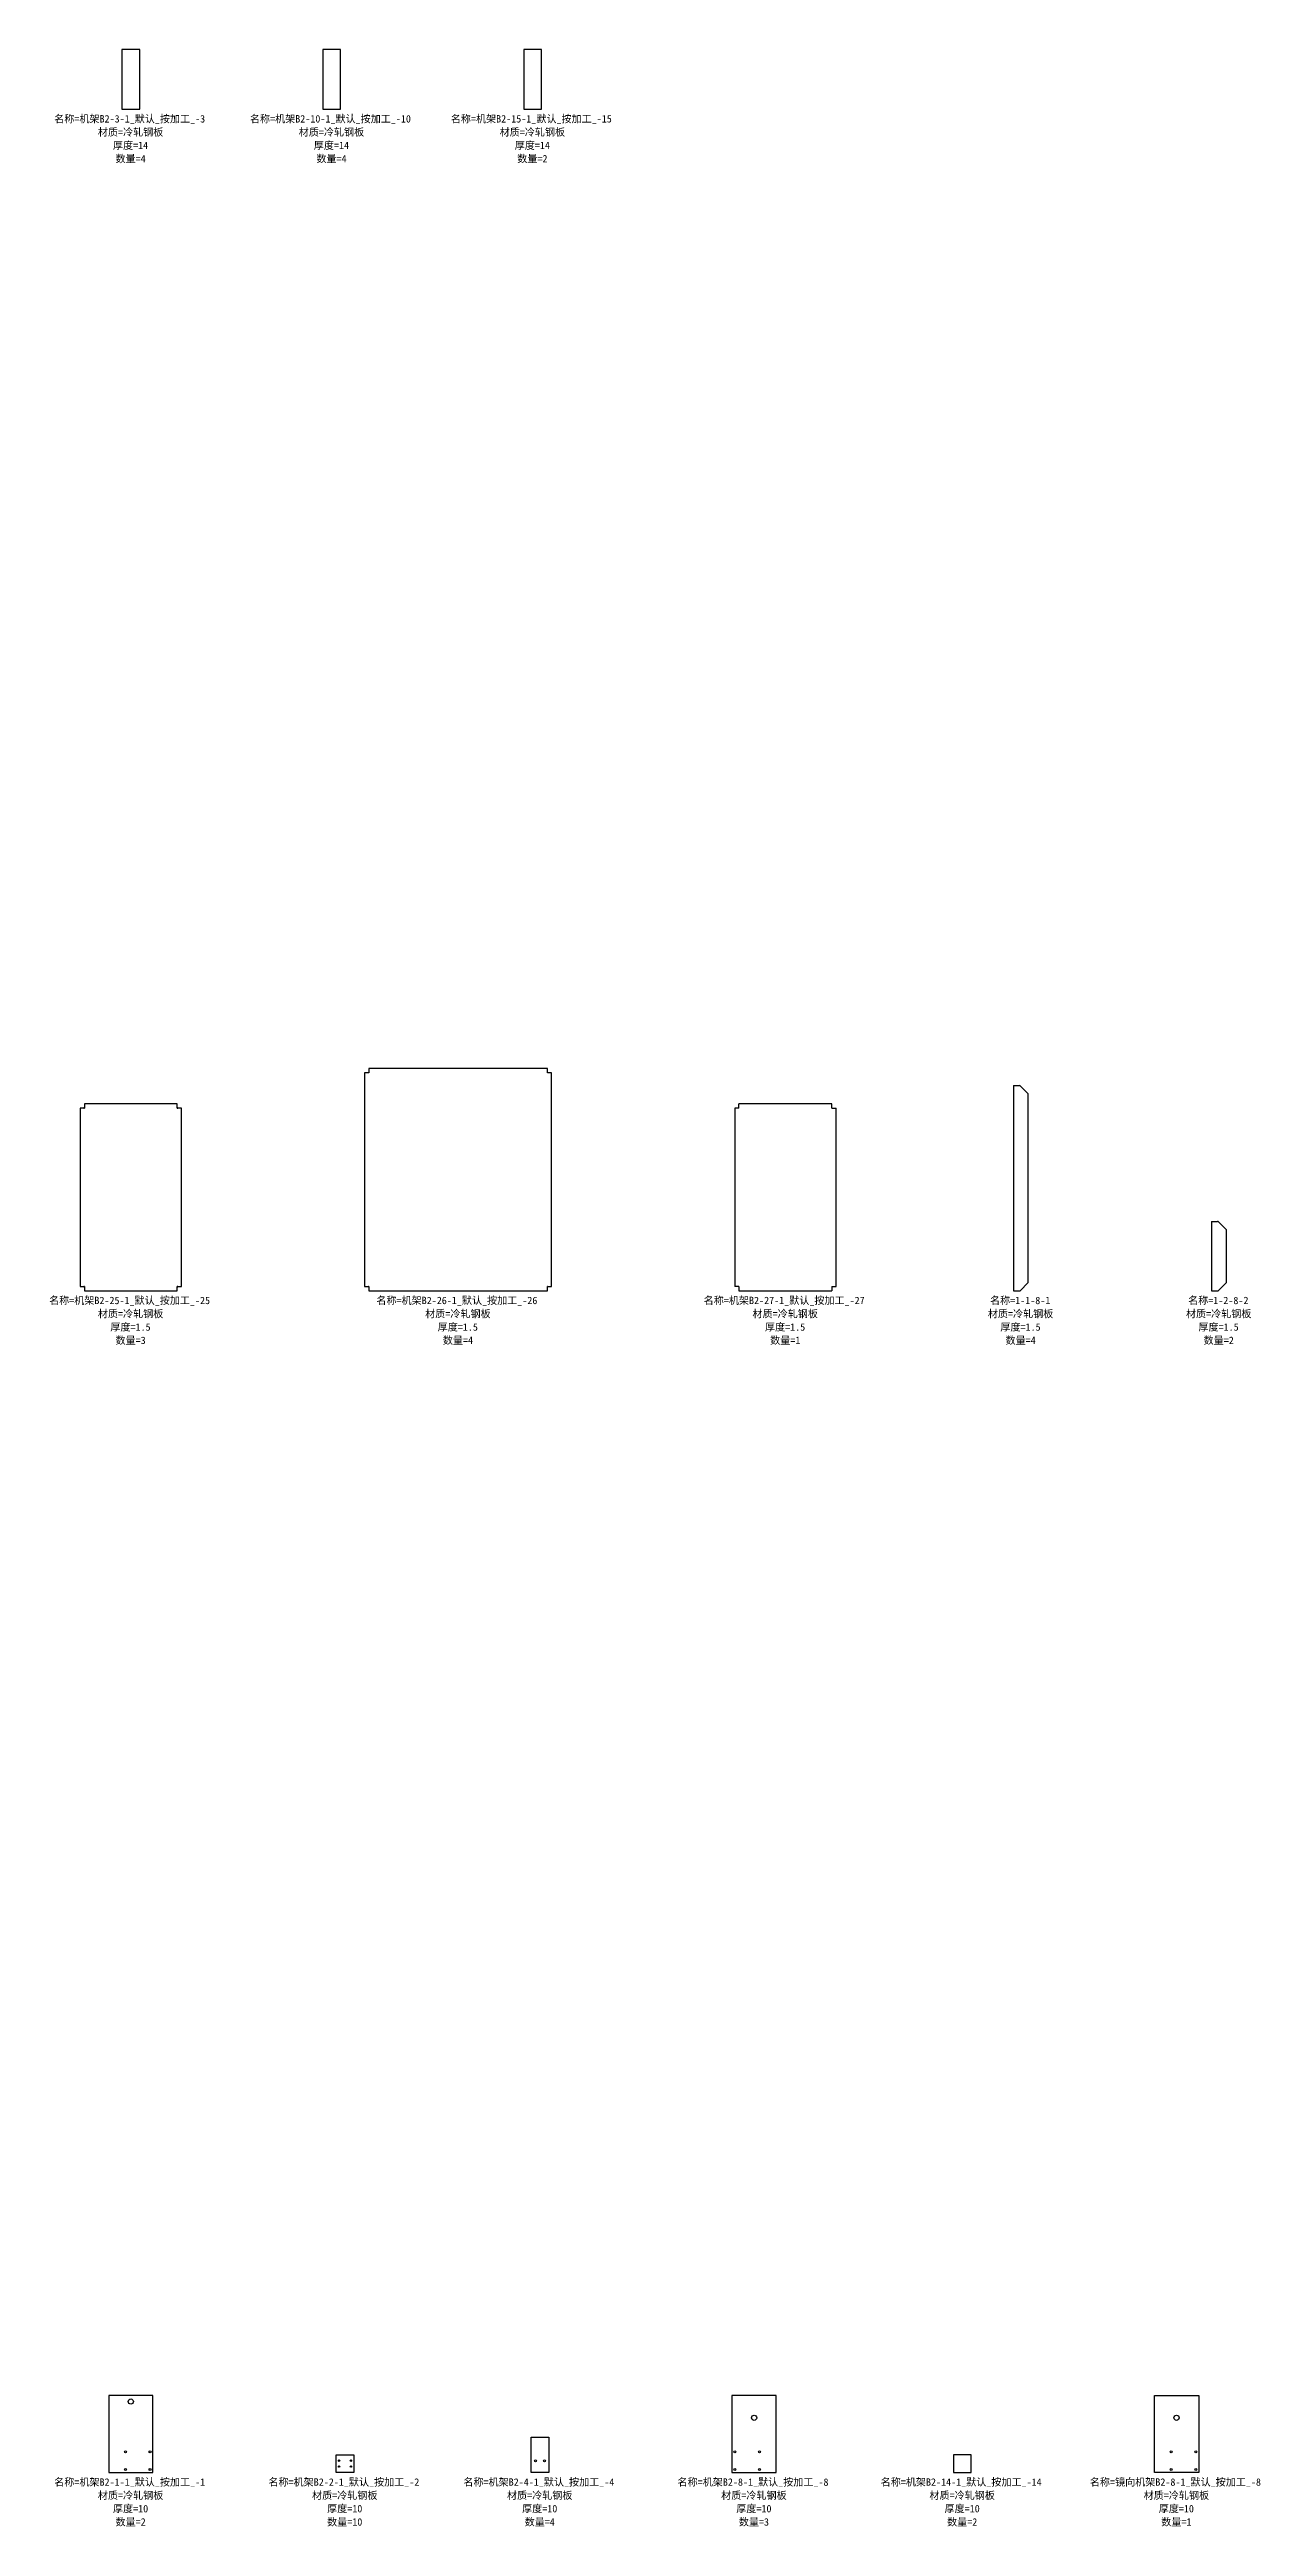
# Model space of a CAD drawing. Header units: millimetres. Extents: x -275 to 8245, y -8183 to 202.
# Drawn here: x -275 to 3824, y -8183 to 202 of the extents above; entities that cross this region are included whole.
import ezdxf

# ---------------------------------------------------------------- set-up
doc = ezdxf.new("R2010")
doc.units = ezdxf.units.MM
doc.layers.add('零件信息', color=131, linetype='Continuous')
doc.styles.add('SLDTEXTSTYLE1', font='', dxfattribs={"bigfont": 'bigfont'})
doc.styles.get('SLDTEXTSTYLE1').set_extended_font_data('宋体')

msp = doc.modelspace()

# ---------------------------------------------------------------- linework, layer by layer
at = {"color": 7, "linetype": 'Continuous', "lineweight": 25}
for p, q in [((-30, 202), (-30, 0)), ((30, 202), (-30, 202)), ((30, 0), (30, 202)), ((710, 202), (650, 202)), ((650, 202), (650, 0)), ((710, 0), (710, 202)), ((1390, 202), (1330, 202)), ((1330, 202), (1330, 0)), ((1390, 0), (1390, 202)), ((-30, 0), (30, 0)), ((650, 0), (710, 0)), ((1330, 0), (1390, 0)), ((791.5, -3261.5), (791.5, -3985.5)), ((805.8, -3261.5), (791.5, -3261.5)), ((804, -3261.3), (804, -3259.5)), ((804, -3259.5), (805.9, -3259.5)), ((804, -3261.3), (805.8, -3261.3)), ((805.8, -3261.3), (805.8, -3261.5)), ((805.9, -3261.2), (805.9, -3259.5)), ((806, -3261.2), (805.9, -3261.2)), ((806, -3247), (806, -3261.2)), ((1410, -3247), (806, -3247)), ((1410, -3261.2), (1410, -3247)), ((1410.2, -3261.2), (1410, -3261.2)), ((1410.2, -3259.5), (1410.2, -3261.2)), ((1410.2, -3259.5), (1412, -3259.5)), ((1410.3, -3261.3), (1412, -3261.3)), ((1410.3, -3261.5), (1410.3, -3261.3)), ((1424.5, -3261.5), (1410.3, -3261.5)), ((1412, -3259.5), (1412, -3261.3)), ((1424.5, -3985.5), (1424.5, -3261.5)), ((2987.5, -3305.4), (3008, -3305.4)), ((2987.5, -3305.4), (2987.5, -4000)), ((3010.5, -3305.7), (3008, -3305.4)), ((3038, -3333.2), (3010.5, -3305.7)), ((3038, -3972.2), (3038, -3333.2)), ((-171.5, -3381.5), (-171.5, -3985.5)), ((-157.3, -3381.5), (-171.5, -3381.5)), ((-159, -3381.3), (-159, -3379.5)), ((-159, -3379.5), (-157.2, -3379.5)), ((-159, -3381.3), (-157.3, -3381.3)), ((-157.3, -3381.3), (-157.3, -3381.5)), ((-157.2, -3381.2), (-157.2, -3379.5)), ((-157, -3381.2), (-157.2, -3381.2)), ((-157, -3367), (-157, -3381.2)), ((157, -3367), (-157, -3367)), ((157, -3381.2), (157, -3367)), ((157.1, -3381.2), (157, -3381.2)), ((157.1, -3379.5), (157.1, -3381.2)), ((157.1, -3379.5), (159, -3379.5)), ((157.2, -3381.3), (159, -3381.3)), ((157.2, -3381.5), (157.2, -3381.3)), ((171.5, -3381.5), (157.2, -3381.5)), ((159, -3379.5), (159, -3381.3)), ((171.5, -3985.5), (171.5, -3381.5)), ((2044.5, -3381.2), (2044.5, -3985.8)), ((2058.7, -3381.2), (2044.5, -3381.2)), ((2058.7, -3381.2), (2058.7, -3367)), ((2373.3, -3367), (2058.7, -3367)), ((2373.3, -3381.2), (2373.3, -3367)), ((2373.3, -3381.2), (2387.5, -3381.2)), ((2387.5, -3985.8), (2387.5, -3381.2)), ((3658, -3765.4), (3678.5, -3765.4)), ((3658, -3765.4), (3658, -4000)), ((3681, -3765.7), (3678.5, -3765.4)), ((3681, -3765.7), (3708.5, -3793.2)), ((3708.5, -3972.2), (3708.5, -3793.2)), ((-171.5, -3985.5), (-157.3, -3985.5)), ((-159, -3987.5), (-159, -3985.6)), ((-157.3, -3985.6), (-159, -3985.6)), ((-157.2, -3987.5), (-159, -3987.5)), ((-157.3, -3985.5), (-157.3, -3985.6)), ((-157.2, -3985.7), (-157, -3985.7)), ((-157.2, -3987.5), (-157.2, -3985.7)), ((-157, -3985.7), (-157, -4000)), ((-157, -4000), (157, -4000)), ((157, -3985.7), (157.1, -3985.7)), ((157, -4000), (157, -3985.7)), ((157.1, -3985.7), (157.1, -3987.5)), ((159, -3987.5), (157.1, -3987.5)), ((157.2, -3985.5), (171.5, -3985.5)), ((157.2, -3985.6), (157.2, -3985.5)), ((159, -3985.6), (157.2, -3985.6)), ((159, -3985.6), (159, -3987.5)), ((791.5, -3985.5), (805.8, -3985.5)), ((804, -3987.5), (804, -3985.6)), ((805.8, -3985.6), (804, -3985.6)), ((805.9, -3987.5), (804, -3987.5)), ((805.8, -3985.5), (805.8, -3985.6)), ((805.9, -3985.7), (806, -3985.7)), ((805.9, -3987.5), (805.9, -3985.7)), ((806, -3985.7), (806, -4000)), ((806, -4000), (1410, -4000)), ((1410, -3985.7), (1410.2, -3985.7)), ((1410, -4000), (1410, -3985.7)), ((1410.2, -3985.7), (1410.2, -3987.5)), ((1412, -3987.5), (1410.2, -3987.5)), ((1410.3, -3985.6), (1410.3, -3985.5)), ((1410.3, -3985.5), (1424.5, -3985.5)), ((1412, -3985.6), (1410.3, -3985.6)), ((1412, -3985.6), (1412, -3987.5)), ((2058.7, -3985.8), (2044.5, -3985.8)), ((2058.7, -3985.8), (2058.7, -4000)), ((2058.7, -4000), (2373.3, -4000)), ((2373.3, -3985.8), (2387.5, -3985.8)), ((2373.3, -3985.8), (2373.3, -4000)), ((2987.5, -4000), (3008, -4000)), ((3008, -4000), (3010.5, -3999.7)), ((3010.5, -3999.7), (3038, -3972.2)), ((3658, -4000), (3678.5, -4000)), ((3678.5, -4000), (3681, -3999.7)), ((3708.5, -3972.2), (3681, -3999.7)), ((-75, -7740), (-75, -8000)), ((75, -7740), (-75, -7740)), ((75, -8000), (75, -7740)), ((2035, -7740), (2035, -8000)), ((2185, -7740), (2035, -7740)), ((2185, -8000), (2185, -7740)), ((3465, -7740), (3615, -7740)), ((3465, -8000), (3465, -7740)), ((3615, -7740), (3615, -8000)), ((1355, -8000), (1355, -7880)), ((1355, -7880), (1415, -7880)), ((1415, -7880), (1415, -8000)), ((695, -8000), (695, -7940)), ((695, -7940), (755, -7940)), ((755, -7940), (755, -8000)), ((2845, -7940), (2785, -7940)), ((2785, -7940), (2785, -8000)), ((2845, -8000), (2845, -7940)), ((-75, -8000), (75, -8000)), ((755, -8000), (695, -8000)), ((1415, -8000), (1355, -8000)), ((2035, -8000), (2185, -8000)), ((2785, -8000), (2845, -8000)), ((3615, -8000), (3465, -8000))]:
    msp.add_line(p, q, dxfattribs=at)
for centre, radius in [((0, -7760), 8.75), ((2110, -7815), 8.75), ((3540, -7815), 8.75), ((-18, -7930), 3.4), ((65, -7930), 3.4), ((705, -7960), 2.5), ((745, -7960), 2.5), ((1370, -7961), 3.4), ((1400, -7961), 3.4), ((2045, -7930), 3.4), ((2128, -7930), 3.4), ((3522, -7930), 3.4), ((3605, -7930), 3.4), ((-18, -7990), 3.4), ((65, -7990), 3.4), ((705, -7980), 2.5), ((745, -7980), 2.5), ((2045, -7990), 3.4), ((2128, -7990), 3.4), ((3522, -7990), 3.4), ((3605, -7990), 3.4)]:
    msp.add_circle(centre, radius, dxfattribs=at)

# ---------------------------------------------------------------- texts
at = {"layer": '零件信息', "char_height": 25, "attachment_point": 2, "style": 'SLDTEXTSTYLE1'}
for s, insert in [('名称=机架B2-3-1_默认_按加工_-3', (-3.8, -20)), ('材质=冷轧钢板', (-0.8, -65)), ('名称=机架B2-10-1_默认_按加工_-10', (675.7, -20)), ('材质=冷轧钢板', (679.2, -65)), ('名称=机架B2-15-1_默认_按加工_-15', (1355.7, -20)), ('材质=冷轧钢板', (1359.2, -65)), ('厚度=14', (-0.9, -110)), ('数量=4', (-0.7, -155)), ('厚度=14', (679.1, -110)), ('数量=4', (679.3, -155)), ('厚度=14', (1359.1, -110)), ('数量=2', (1359.3, -155)), ('名称=机架B2-25-1_默认_按加工_-25', (-4.3, -4020)), ('名称=机架B2-26-1_默认_按加工_-26', (1103.7, -4020)), ('名称=机架B2-27-1_默认_按加工_-27', (2211.7, -4020)), ('名称=1-1-8-1', (3010.6, -4020)), ('名称=1-2-8-2', (3681.1, -4020)), ('材质=冷轧钢板', (-0.8, -4065)), ('厚度=1.5', (-1.2, -4110)), ('材质=冷轧钢板', (1107.2, -4065)), ('厚度=1.5', (1106.8, -4110)), ('材质=冷轧钢板', (2215.2, -4065)), ('厚度=1.5', (2214.8, -4110)), ('材质=冷轧钢板', (3011.9, -4065)), ('厚度=1.5', (3011.6, -4110)), ('材质=冷轧钢板', (3682.5, -4065)), ('厚度=1.5', (3682.1, -4110)), ('数量=3', (-0.7, -4155)), ('数量=4', (1107.3, -4155)), ('数量=1', (2215.3, -4155)), ('数量=4', (3012.1, -4155)), ('数量=2', (3682.6, -4155)), ('名称=机架B2-1-1_默认_按加工_-1', (-3.8, -8020)), ('名称=机架B2-2-1_默认_按加工_-2', (721.2, -8020)), ('名称=机架B2-4-1_默认_按加工_-4', (1381.2, -8020)), ('名称=机架B2-8-1_默认_按加工_-8', (2106.2, -8020)), ('名称=机架B2-14-1_默认_按加工_-14', (2810.8, -8020)), ('名称=镜向机架B2-8-1_默认_按加工_-8', (3536.1, -8020)), ('材质=冷轧钢板', (-0.8, -8065)), ('厚度=10', (-0.9, -8110)), ('材质=冷轧钢板', (724.2, -8065)), ('厚度=10', (724.1, -8110)), ('材质=冷轧钢板', (1384.2, -8065)), ('厚度=10', (1384.1, -8110)), ('材质=冷轧钢板', (2109.2, -8065)), ('厚度=10', (2109.1, -8110)), ('材质=冷轧钢板', (2814.2, -8065)), ('厚度=10', (2814.1, -8110)), ('材质=冷轧钢板', (3539.2, -8065)), ('厚度=10', (3539.1, -8110)), ('数量=2', (-0.7, -8155)), ('数量=10', (724.1, -8155)), ('数量=4', (1384.3, -8155)), ('数量=3', (2109.3, -8155)), ('数量=2', (2814.3, -8155)), ('数量=1', (3539.3, -8155))]:
    msp.add_mtext(s, dxfattribs=dict(at, insert=insert))

doc.saveas('drawing.dxf')
